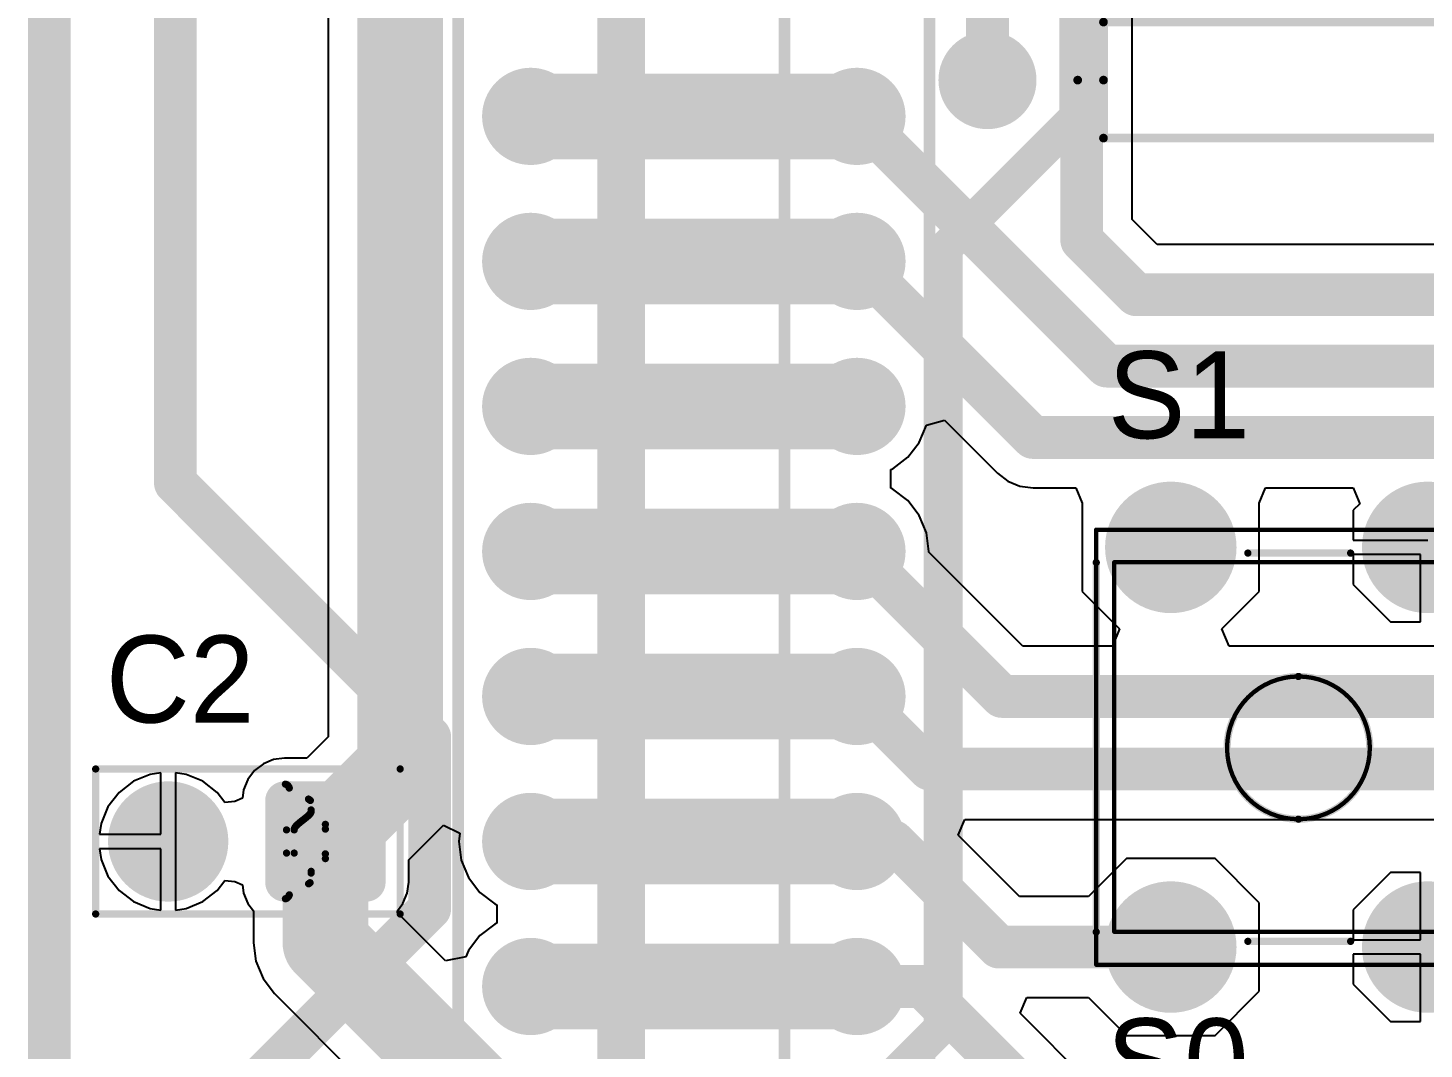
# Model space of a CAD drawing. Header units: millimetres. Extents: x 40 to 159, y 68 to 176.
# Drawn here: x 80.22 to 104.68, y 106.22 to 124.1 of the extents above; entities that cross this region are included whole.
import ezdxf

# ---------------------------------------------------------------- set-up
doc = ezdxf.new("R2010")
doc.units = ezdxf.units.MM
for name, color, linetype in [('BottomLayer', 5, 'Continuous'), ('BottomSolder', 6, 'Continuous'), ('Mechanical13', 56, 'Continuous'), ('Mechanical15', 56, 'Continuous'), ('MultiLayer', 9, 'Continuous'), ('PadHoleLayer', 156, 'Continuous'), ('TopLayer', 1, 'Continuous'), ('TopOverlay', 2, 'Continuous'), ('TopSolder', 216, 'Continuous')]:
    doc.layers.add(name, color=color, linetype=linetype)

# ---------------------------------------------------------------- blocks, each defined once
blk = doc.blocks.new('RESTH_AXIAL_0_4_3')
at = {"layer": 'BottomLayer', "const_width": 0.75699874}
for points in [[(-5.45850064, 0, 1), (-4.70149936, 0, 1)], [(4.70149936, 0, 1), (5.45850064, 0, 1)]]:
    blk.add_lwpolyline(points, format="xyb", close=True, dxfattribs=at)
at = {"layer": 'BottomSolder', "const_width": 0.8585987399999999}
for points in [[(-5.509300639999999, 0, 1), (-4.65069936, 0, 1)], [(4.65069936, 0, 1), (5.509300639999999, 0, 1)]]:
    blk.add_lwpolyline(points, format="xyb", close=True, dxfattribs=at)
at = {"layer": 'MultiLayer', "const_width": 0.75699874}
for points in [[(-5.45850064, 0, 1), (-4.70149936, 0, 1)], [(4.70149936, 0, 1), (5.45850064, 0, 1)]]:
    blk.add_lwpolyline(points, format="xyb", close=True, dxfattribs=at)
at = {"layer": 'PadHoleLayer', "const_width": 0.4572}
for points in [[(-5.308599999999999, 0, 1), (-4.8514, 0, 1)], [(4.8514, 0, 1), (5.308599999999999, 0, 1)]]:
    blk.add_lwpolyline(points, format="xyb", close=True, dxfattribs=at)
at = {"layer": 'TopLayer', "const_width": 0.75699874}
for points in [[(-5.45850064, 0, 1), (-4.70149936, 0, 1)], [(4.70149936, 0, 1), (5.45850064, 0, 1)]]:
    blk.add_lwpolyline(points, format="xyb", close=True, dxfattribs=at)
at = {"layer": 'TopOverlay', "const_width": 0.1524}
for points in [[(-3.048, 1.016), (3.048, 1.016)], [(-3.048, -1.016), (-3.048, 1.016)], [(3.048, -1.016), (3.048, 1.016)], [(-3.50000062, 0), (-3.048, 0)], [(3.048, 0), (3.50000062, 0)], [(-3.048, -1.016), (3.048, -1.016)]]:
    blk.add_lwpolyline(points, dxfattribs=at)
at = {"layer": 'TopOverlay', "const_width": 0.0762}
for points in [[(-3.0861, 1.016, 1), (-3.0099, 1.016, 1)], [(-3.0861, 1.016, 1), (-3.0099, 1.016, 1)], [(3.0099, 1.016, 1), (3.0861, 1.016, 1)], [(3.0099, 1.016, 1), (3.0861, 1.016, 1)], [(-3.53810062, 0, 1), (-3.46190062, 0, 1)], [(-3.0861, 0, 1), (-3.0099, 0, 1)], [(3.0099, 0, 1), (3.0861, 0, 1)], [(3.46190062, 0, 1), (3.53810062, 0, 1)], [(-3.0861, -1.016, 1), (-3.0099, -1.016, 1)], [(-3.0861, -1.016, 1), (-3.0099, -1.016, 1)], [(3.0099, -1.016, 1), (3.0861, -1.016, 1)], [(3.0099, -1.016, 1), (3.0861, -1.016, 1)]]:
    blk.add_lwpolyline(points, format="xyb", close=True, dxfattribs=at)
at = {"layer": 'TopSolder', "const_width": 0.8585987399999999}
for points in [[(-5.509300639999999, 0, 1), (-4.65069936, 0, 1)], [(4.65069936, 0, 1), (5.509300639999999, 0, 1)]]:
    blk.add_lwpolyline(points, format="xyb", close=True, dxfattribs=at)
blk = doc.blocks.new('STM32F051C6B_______B_____8')
at = {"layer": 'BottomLayer', "const_width": 0.7499985}
for points in [[(-38.47500051999999, 0, 1), (-37.72499948, 0, 1)], [(-35.93500052, 0, 1), (-35.18499947999999, 0, 1)], [(-33.39500052, 0, 1), (-32.64499948, 0, 1)], [(-30.85500052, 0, 1), (-30.10499948, 0, 1)], [(-28.31500052, 0, 1), (-27.56499948, 0, 1)], [(-25.77500052, 0, 1), (-25.02499948, 0, 1)], [(-23.23500052, 0, 1), (-22.48499948, 0, 1)]]:
    blk.add_lwpolyline(points, format="xyb", close=True, dxfattribs=at)
at = {"layer": 'BottomSolder', "const_width": 0.8515984999999999}
for points in [[(-38.52580052, 0, 1), (-37.67419948, 0, 1)], [(-35.98580052, 0, 1), (-35.13419948, 0, 1)], [(-33.44580052, 0, 1), (-32.59419948, 0, 1)], [(-30.90580052, 0, 1), (-30.05419948, 0, 1)], [(-28.36580052, 0, 1), (-27.51419948, 0, 1)], [(-25.82580052, 0, 1), (-24.97419948, 0, 1)], [(-23.28580052, 0, 1), (-22.43419948, 0, 1)]]:
    blk.add_lwpolyline(points, format="xyb", close=True, dxfattribs=at)
at = {"layer": 'MultiLayer', "const_width": 0.7499985}
for points in [[(-38.47500051999999, 0, 1), (-37.72499948, 0, 1)], [(-35.93500052, 0, 1), (-35.18499947999999, 0, 1)], [(-33.39500052, 0, 1), (-32.64499948, 0, 1)], [(-30.85500052, 0, 1), (-30.10499948, 0, 1)], [(-28.31500052, 0, 1), (-27.56499948, 0, 1)], [(-25.77500052, 0, 1), (-25.02499948, 0, 1)], [(-23.23500052, 0, 1), (-22.48499948, 0, 1)]]:
    blk.add_lwpolyline(points, format="xyb", close=True, dxfattribs=at)
at = {"layer": 'PadHoleLayer', "const_width": 0.4499991}
for points in [[(-38.32500082, 0, 1), (-37.87499918, 0, 1)], [(-35.78500082, 0, 1), (-35.33499918, 0, 1)], [(-33.24500082, 0, 1), (-32.79499918, 0, 1)], [(-30.70500082, 0, 1), (-30.25499918, 0, 1)], [(-28.16500082, 0, 1), (-27.71499918, 0, 1)], [(-25.62500082, 0, 1), (-25.17499918, 0, 1)], [(-23.08500082, 0, 1), (-22.63499918, 0, 1)]]:
    blk.add_lwpolyline(points, format="xyb", close=True, dxfattribs=at)
at = {"layer": 'TopLayer', "const_width": 0.7499985}
for points in [[(-38.47500051999999, 0, 1), (-37.72499948, 0, 1)], [(-35.93500052, 0, 1), (-35.18499947999999, 0, 1)], [(-33.39500052, 0, 1), (-32.64499948, 0, 1)], [(-30.85500052, 0, 1), (-30.10499948, 0, 1)], [(-28.31500052, 0, 1), (-27.56499948, 0, 1)], [(-25.77500052, 0, 1), (-25.02499948, 0, 1)], [(-23.23500052, 0, 1), (-22.48499948, 0, 1)]]:
    blk.add_lwpolyline(points, format="xyb", close=True, dxfattribs=at)
at = {"layer": 'TopOverlay', "const_width": 0.1999996}
for points in [[(1.27, 1.27), (-59.69, 1.27)], [(-0.635, -1.27), (-59.69, -1.27)]]:
    blk.add_lwpolyline(points, dxfattribs=at)
at = {"layer": 'TopSolder', "const_width": 0.8515984999999999}
for points in [[(-38.52580052, 0, 1), (-37.67419948, 0, 1)], [(-35.98580052, 0, 1), (-35.13419948, 0, 1)], [(-33.44580052, 0, 1), (-32.59419948, 0, 1)], [(-30.90580052, 0, 1), (-30.05419948, 0, 1)], [(-28.36580052, 0, 1), (-27.51419948, 0, 1)], [(-25.82580052, 0, 1), (-24.97419948, 0, 1)], [(-23.28580052, 0, 1), (-22.43419948, 0, 1)]]:
    blk.add_lwpolyline(points, format="xyb", close=True, dxfattribs=at)
blk = doc.blocks.new('TACT_SWITCH_TS1170_10')
at = {"layer": 'BottomLayer', "const_width": 1.05000044}
for points in [[(-4.02500084, 2.25000058, 1), (-2.9750004, 2.25000058, 1)], [(2.9750004, 2.25000058, 1), (4.02500084, 2.25000058, 1)], [(-4.02500084, -2.25000058, 1), (-2.9750004, -2.25000058, 1)], [(2.9750004, -2.25000058, 1), (4.02500084, -2.25000058, 1)]]:
    blk.add_lwpolyline(points, format="xyb", close=True, dxfattribs=at)
at = {"layer": 'BottomSolder', "const_width": 1.15160044}
for points in [[(-4.075800839999999, 2.25000058, 1), (-2.9242004, 2.25000058, 1)], [(2.9242004, 2.25000058, 1), (4.075800839999999, 2.25000058, 1)], [(-4.075800839999999, -2.25000058, 1), (-2.9242004, -2.25000058, 1)], [(2.9242004, -2.25000058, 1), (4.075800839999999, -2.25000058, 1)]]:
    blk.add_lwpolyline(points, format="xyb", close=True, dxfattribs=at)
at = {"layer": 'Mechanical13', "const_width": 0.0762}
for points in [[(-3.24017894, -3.23974206), (-3.24017894, 3.23725794)], [(3.23221604, 3.23725794), (-3.24017894, 3.23725794)], [(3.23221604, -3.23974206), (3.23221604, 3.23725794)], [(3.23221604, -3.23974206), (-3.24017894, -3.23974206)]]:
    blk.add_lwpolyline(points, dxfattribs=at)
at = {"layer": 'Mechanical13'}
for points, const_width in [([(-3.25922894, 3.23725794, 1), (-3.22112894, 3.23725794, 1)], 0.0381), ([(-3.25922894, 3.23725794, 1), (-3.22112894, 3.23725794, 1)], 0.0381), ([(3.21316604, 3.23725794, 1), (3.25126604, 3.23725794, 1)], 0.0381), ([(3.21316604, 3.23725794, 1), (3.25126604, 3.23725794, 1)], 0.0381), ([(1.26103126, -0.01394206, 1), (-1.23898914, -0.01394206, 1)], 0.0762), ([(-1.25803914, -0.01394206, 1), (-1.21993914, -0.01394206, 1)], 0.0381), ([(1.24198126, -0.01394206, 1), (1.28008126, -0.01394206, 1)], 0.0381), ([(-3.25922894, -3.23974206, 1), (-3.22112894, -3.23974206, 1)], 0.0381), ([(-3.25922894, -3.23974206, 1), (-3.22112894, -3.23974206, 1)], 0.0381), ([(3.21316604, -3.23974206, 1), (3.25126604, -3.23974206, 1)], 0.0381), ([(3.21316604, -3.23974206, 1), (3.25126604, -3.23974206, 1)], 0.0381)]:
    blk.add_lwpolyline(points, format="xyb", close=True, dxfattribs=dict(at, const_width=const_width))
at = {"layer": 'Mechanical15', "const_width": 0.0762}
for points in [[(3.81, 3.556), (-3.81, 3.556)], [(-3.81, -3.556), (-3.81, 3.556)], [(3.81, -3.556), (3.81, 3.556)], [(3.81, -3.556), (-3.81, -3.556)]]:
    blk.add_lwpolyline(points, dxfattribs=at)
at = {"layer": 'Mechanical15', "const_width": 0.0381}
for points in [[(-3.82905, 3.556, 1), (-3.79095, 3.556, 1)], [(-3.82905, 3.556, 1), (-3.79095, 3.556, 1)], [(3.79095, 3.556, 1), (3.82905, 3.556, 1)], [(3.79095, 3.556, 1), (3.82905, 3.556, 1)], [(-3.82905, -3.556, 1), (-3.79095, -3.556, 1)], [(-3.82905, -3.556, 1), (-3.79095, -3.556, 1)], [(3.79095, -3.556, 1), (3.82905, -3.556, 1)], [(3.79095, -3.556, 1), (3.82905, -3.556, 1)]]:
    blk.add_lwpolyline(points, format="xyb", close=True, dxfattribs=at)
at = {"layer": 'MultiLayer', "const_width": 1.05000044}
for points in [[(-4.02500084, 2.25000058, 1), (-2.9750004, 2.25000058, 1)], [(2.9750004, 2.25000058, 1), (4.02500084, 2.25000058, 1)], [(-4.02500084, -2.25000058, 1), (-2.9750004, -2.25000058, 1)], [(2.9750004, -2.25000058, 1), (4.02500084, -2.25000058, 1)]]:
    blk.add_lwpolyline(points, format="xyb", close=True, dxfattribs=at)
at = {"layer": 'PadHoleLayer', "const_width": 0.4826}
for points in [[(-3.74130062, 2.25000058, 1), (-3.25870062, 2.25000058, 1)], [(3.25870062, 2.25000058, 1), (3.74130062, 2.25000058, 1)], [(-3.74130062, -2.25000058, 1), (-3.25870062, -2.25000058, 1)], [(3.25870062, -2.25000058, 1), (3.74130062, -2.25000058, 1)]]:
    blk.add_lwpolyline(points, format="xyb", close=True, dxfattribs=at)
at = {"layer": 'TopLayer', "const_width": 1.05000044}
for points in [[(-4.02500084, 2.25000058, 1), (-2.9750004, 2.25000058, 1)], [(2.9750004, 2.25000058, 1), (4.02500084, 2.25000058, 1)], [(-4.02500084, -2.25000058, 1), (-2.9750004, -2.25000058, 1)], [(2.9750004, -2.25000058, 1), (4.02500084, -2.25000058, 1)]]:
    blk.add_lwpolyline(points, format="xyb", close=True, dxfattribs=at)
at = {"layer": 'TopOverlay', "const_width": 0.127}
for points in [[(3.23912484, 3.556), (-3.24017894, 3.556)], [(-3.40000082, -0.90000074), (-3.40000082, 0.90000074)], [(3.40000082, -0.90000074), (3.40000082, 0.90000074)], [(3.23619876, -3.556), (-3.23619622, -3.556)]]:
    blk.add_lwpolyline(points, dxfattribs=at)
at = {"layer": 'TopOverlay'}
for points, const_width in [([(-3.27192894, 3.556, 1), (-3.20842894, 3.556, 1)], 0.0635), ([(3.20737484, 3.556, 1), (3.27087484, 3.556, 1)], 0.0635), ([(1.26103126, -0.01394206, 1), (-1.23898914, -0.01394206, 1)], 0.127), ([(-3.43175082, 0.90000074, 1), (-3.36825082, 0.90000074, 1)], 0.0635), ([(3.36825082, 0.90000074, 1), (3.43175082, 0.90000074, 1)], 0.0635), ([(-1.27073914, -0.01394206, 1), (-1.20723914, -0.01394206, 1)], 0.0635), ([(1.22928126, -0.01394206, 1), (1.29278126, -0.01394206, 1)], 0.0635), ([(-3.43175082, -0.90000074, 1), (-3.36825082, -0.90000074, 1)], 0.0635), ([(3.36825082, -0.90000074, 1), (3.43175082, -0.90000074, 1)], 0.0635), ([(-3.26794622, -3.556, 1), (-3.20444622, -3.556, 1)], 0.0635), ([(3.20444876, -3.556, 1), (3.26794876, -3.556, 1)], 0.0635)]:
    blk.add_lwpolyline(points, format="xyb", close=True, dxfattribs=dict(at, const_width=const_width))
at = {"layer": 'TopSolder', "const_width": 1.15160044}
for points in [[(-4.075800839999999, 2.25000058, 1), (-2.9242004, 2.25000058, 1)], [(2.9242004, 2.25000058, 1), (4.075800839999999, 2.25000058, 1)], [(-4.075800839999999, -2.25000058, 1), (-2.9242004, -2.25000058, 1)], [(2.9242004, -2.25000058, 1), (4.075800839999999, -2.25000058, 1)]]:
    blk.add_lwpolyline(points, format="xyb", close=True, dxfattribs=at)
blk = doc.blocks.new('HDR1X24_20')
at = {"layer": 'BottomLayer', "const_width": 0.7499985}
for points in [[(-38.47500051999999, 0, 1), (-37.72499948, 0, 1)], [(-35.93500052, 0, 1), (-35.18499947999999, 0, 1)], [(-33.39500052, 0, 1), (-32.64499948, 0, 1)], [(-30.85500052, 0, 1), (-30.10499948, 0, 1)], [(-28.31500052, 0, 1), (-27.56499948, 0, 1)], [(-25.77500052, 0, 1), (-25.02499948, 0, 1)], [(-23.23500052, 0, 1), (-22.48499948, 0, 1)]]:
    blk.add_lwpolyline(points, format="xyb", close=True, dxfattribs=at)
at = {"layer": 'BottomSolder', "const_width": 0.8515984999999999}
for points in [[(-38.52580052, 0, 1), (-37.67419948, 0, 1)], [(-35.98580052, 0, 1), (-35.13419948, 0, 1)], [(-33.44580052, 0, 1), (-32.59419948, 0, 1)], [(-30.90580052, 0, 1), (-30.05419948, 0, 1)], [(-28.36580052, 0, 1), (-27.51419948, 0, 1)], [(-25.82580052, 0, 1), (-24.97419948, 0, 1)], [(-23.28580052, 0, 1), (-22.43419948, 0, 1)]]:
    blk.add_lwpolyline(points, format="xyb", close=True, dxfattribs=at)
at = {"layer": 'MultiLayer', "const_width": 0.7499985}
for points in [[(-38.47500051999999, 0, 1), (-37.72499948, 0, 1)], [(-35.93500052, 0, 1), (-35.18499947999999, 0, 1)], [(-33.39500052, 0, 1), (-32.64499948, 0, 1)], [(-30.85500052, 0, 1), (-30.10499948, 0, 1)], [(-28.31500052, 0, 1), (-27.56499948, 0, 1)], [(-25.77500052, 0, 1), (-25.02499948, 0, 1)], [(-23.23500052, 0, 1), (-22.48499948, 0, 1)]]:
    blk.add_lwpolyline(points, format="xyb", close=True, dxfattribs=at)
at = {"layer": 'PadHoleLayer', "const_width": 0.4499991}
for points in [[(-38.32500082, 0, 1), (-37.87499918, 0, 1)], [(-35.78500082, 0, 1), (-35.33499918, 0, 1)], [(-33.24500082, 0, 1), (-32.79499918, 0, 1)], [(-30.70500082, 0, 1), (-30.25499918, 0, 1)], [(-28.16500082, 0, 1), (-27.71499918, 0, 1)], [(-25.62500082, 0, 1), (-25.17499918, 0, 1)], [(-23.08500082, 0, 1), (-22.63499918, 0, 1)]]:
    blk.add_lwpolyline(points, format="xyb", close=True, dxfattribs=at)
at = {"layer": 'TopLayer', "const_width": 0.7499985}
for points in [[(-38.47500051999999, 0, 1), (-37.72499948, 0, 1)], [(-35.93500052, 0, 1), (-35.18499947999999, 0, 1)], [(-33.39500052, 0, 1), (-32.64499948, 0, 1)], [(-30.85500052, 0, 1), (-30.10499948, 0, 1)], [(-28.31500052, 0, 1), (-27.56499948, 0, 1)], [(-25.77500052, 0, 1), (-25.02499948, 0, 1)], [(-23.23500052, 0, 1), (-22.48499948, 0, 1)]]:
    blk.add_lwpolyline(points, format="xyb", close=True, dxfattribs=at)
at = {"layer": 'TopOverlay', "const_width": 0.1999996}
for points in [[(1.27, 1.27), (-59.69, 1.27)], [(-0.635, -1.27), (-59.69, -1.27)]]:
    blk.add_lwpolyline(points, dxfattribs=at)
at = {"layer": 'TopSolder', "const_width": 0.8515984999999999}
for points in [[(-38.52580052, 0, 1), (-37.67419948, 0, 1)], [(-35.98580052, 0, 1), (-35.13419948, 0, 1)], [(-33.44580052, 0, 1), (-32.59419948, 0, 1)], [(-30.90580052, 0, 1), (-30.05419948, 0, 1)], [(-28.36580052, 0, 1), (-27.51419948, 0, 1)], [(-25.82580052, 0, 1), (-24.97419948, 0, 1)], [(-23.28580052, 0, 1), (-22.43419948, 0, 1)]]:
    blk.add_lwpolyline(points, format="xyb", close=True, dxfattribs=at)
blk = doc.blocks.new('CAPC500P450250X550_2_5___36')
at = {"layer": 'BottomLayer'}
for points, const_width in [([(-2.31743758, 0.714375, 1), (-2.07931258, 0.714375, 1)], 0.238125), ([(-0.8886875799999999, 0.714375, 1), (-0.65056258, 0.714375, 1)], 0.238125), ([(0.79375, 0, 1), (1.74625, 0, 1)], 0.9524999999999999), ([(-2.31743758, -0.714375, 1), (-2.07931258, -0.714375, 1)], 0.238125), ([(-0.8886875799999999, -0.714375, 1), (-0.65056258, -0.714375, 1)], 0.238125)]:
    blk.add_lwpolyline(points, format="xyb", close=True, dxfattribs=dict(at, const_width=const_width))
for points in [[(-2.19837508, -0.9524999999999999), (-0.76962508, -0.9524999999999999), (-2.19837508, 0.9524999999999999), (-0.76962508, 0.9524999999999999)], [(-2.43650008, -0.714375), (-0.5315000799999999, -0.714375), (-2.43650008, 0.714375), (-0.5315000799999999, 0.714375)]]:
    blk.add_solid(points, dxfattribs=at)
at = {"layer": 'BottomSolder'}
for points, const_width in [([(-2.36823758, 0.714375, 1), (-2.02851258, 0.714375, 1)], 0.339725), ([(-0.93948758, 0.714375, 1), (-0.5997625799999999, 0.714375, 1)], 0.339725), ([(0.74295, 0, 1), (1.79705, 0, 1)], 1.0541), ([(-2.36823758, -0.714375, 1), (-2.02851258, -0.714375, 1)], 0.339725), ([(-0.93948758, -0.714375, 1), (-0.5997625799999999, -0.714375, 1)], 0.339725)]:
    blk.add_lwpolyline(points, format="xyb", close=True, dxfattribs=dict(at, const_width=const_width))
for points in [[(-2.19837508, -1.0541), (-0.76962508, -1.0541), (-2.19837508, 1.0541), (-0.76962508, 1.0541)], [(-2.53810008, -0.714375), (-0.42990008, -0.714375), (-2.53810008, 0.714375), (-0.42990008, 0.714375)]]:
    blk.add_solid(points, dxfattribs=at)
at = {"layer": 'Mechanical13', "const_width": 0.127}
for points in [[(-1.23400058, 0.55294276, -0.414213562372877), (-0.7840014799999999, 1.00294186)], [(-0.85133434, 0.9353143599999999, -0.274245873398157), (-0.7839989399999999, 1.0029444)], [(-0.85133434, 0.9353143599999999, -0.0011013714079398), (-0.8030032199999999, 0.20294346)], [(-1.48367496, 0.21669248, -0.252245550670236), (-1.2155551, 0.7226147599999999)], [(-1.23400058, 0.5233542999999999, -0.0677458314306751), (-0.93726, 0.20294346)], [(-1.48400262, -0.2999994, -0.9999999999992556), (-1.48400262, 0.2999994)], [(-1.2204446, -0.7183881999999999, -0.2492023524404737), (-1.48400262, -0.21701252)], [(-0.85133434, -0.9353118199999999, -0.0167098621995728), (-0.8030057599999999, -0.20294346)], [(-0.7840014799999999, -1.00294186, -0.414213562372877), (-1.23400058, -0.55294276)], [(-0.7839989399999999, -1.0029444, -0.2774093149016558), (-0.85133434, -0.9353118199999999)]]:
    blk.add_lwpolyline(points, format="xyb", dxfattribs=at)
at = {"layer": 'Mechanical13', "const_width": 0.0635}
for points in [[(-0.8830843399999999, 0.9353143599999999, 1), (-0.8195843399999999, 0.9353143599999999, 1)], [(-0.8830843399999999, 0.9353143599999999, 1), (-0.8195843399999999, 0.9353143599999999, 1)], [(-0.81575148, 1.00294186, 1), (-0.75225148, 1.00294186, 1)], [(-0.81574894, 1.0029444, 1), (-0.75224894, 1.0029444, 1)], [(-1.2473051, 0.7226147599999999, 1), (-1.1838051, 0.7226147599999999, 1)], [(-1.2473051, 0.7226122199999999, 1), (-1.1838051, 0.7226122199999999, 1)], [(-1.24563886, 0.72372982, 1), (-1.18213886, 0.72372982, 1)], [(-1.24563886, 0.72372982, 1), (-1.18213886, 0.72372982, 1)], [(-1.22181366, 0.74098912, 1), (-1.15831366, 0.74098912, 1)], [(-1.26575058, 0.55294276, 1), (-1.20225058, 0.55294276, 1)], [(-1.26575058, 0.55294276, 1), (-1.20225058, 0.55294276, 1)], [(-1.26575058, 0.5233542999999999, 1), (-1.20225058, 0.5233542999999999, 1)], [(-1.51575262, 0.2999994, 1), (-1.45225262, 0.2999994, 1)], [(-1.5154275, 0.21669248, 1), (-1.4519275, 0.21669248, 1)], [(-1.51542496, 0.21669248, 1), (-1.45192496, 0.21669248, 1)], [(-0.9690099999999999, 0.20294346, 1), (-0.9055099999999999, 0.20294346, 1)], [(-0.9690099999999999, 0.20294346, 1), (-0.9055099999999999, 0.20294346, 1)], [(-0.83475322, 0.20294346, 1), (-0.77125322, 0.20294346, 1)], [(-0.83475322, 0.20294346, 1), (-0.77125322, 0.20294346, 1)], [(-1.51575262, -0.21701252, 1), (-1.45225262, -0.21701252, 1)], [(-1.51575262, -0.21701252, 1), (-1.45225262, -0.21701252, 1)], [(-1.51575262, -0.2999994, 1), (-1.45225262, -0.2999994, 1)], [(-1.02207314, -0.29244798, 1), (-0.9585731399999999, -0.29244798, 1)], [(-1.02207314, -0.29244798, 1), (-0.9585731399999999, -0.29244798, 1)], [(-1.01035104, -0.28083002, 1), (-0.94685104, -0.28083002, 1)], [(-1.01035104, -0.28083002, 1), (-0.94685104, -0.28083002, 1)], [(-0.9988931, -0.2682494, 1), (-0.9353931, -0.2682494, 1)], [(-0.9988931, -0.2682494, 1), (-0.9353931, -0.2682494, 1)], [(-0.98787204, -0.25413462, 1), (-0.92437204, -0.25413462, 1)], [(-0.98787204, -0.25413462, 1), (-0.92437204, -0.25413462, 1)], [(-0.9780549399999999, -0.23796498, 1), (-0.9145549399999999, -0.23796498, 1)], [(-0.9780549399999999, -0.23796498, 1), (-0.9145549399999999, -0.23796498, 1)], [(-0.9739249, -0.22862794, 1), (-0.9104249, -0.22862794, 1)], [(-0.9739249, -0.22862794, 1), (-0.9104249, -0.22862794, 1)], [(-0.97080578, -0.21841206, 1), (-0.90730578, -0.21841206, 1)], [(-0.97080578, -0.21841206, 1), (-0.90730578, -0.21841206, 1)], [(-0.9694799, -0.21084286, 1), (-0.9059799, -0.21084286, 1)], [(-0.9694799, -0.21084286, 1), (-0.9059799, -0.21084286, 1)], [(-0.9690099999999999, -0.20294346, 1), (-0.9055099999999999, -0.20294346, 1)], [(-0.9690099999999999, -0.20294346, 1), (-0.9055099999999999, -0.20294346, 1)], [(-0.83475576, -0.20294346, 1), (-0.77125576, -0.20294346, 1)], [(-0.83475322, -0.20294346, 1), (-0.77125322, -0.20294346, 1)], [(-1.26575058, -0.5233542999999999, 1), (-1.20225058, -0.5233542999999999, 1)], [(-1.26326392, -0.51104546, 1), (-1.19976392, -0.51104546, 1)], [(-1.26326392, -0.51104546, 1), (-1.19976392, -0.51104546, 1)], [(-1.25581156, -0.49666144, 1), (-1.19231156, -0.49666144, 1)], [(-1.25581156, -0.49666144, 1), (-1.19231156, -0.49666144, 1)], [(-1.2432411, -0.4799965, 1), (-1.1797411, -0.4799965, 1)], [(-1.2432411, -0.4799965, 1), (-1.1797411, -0.4799965, 1)], [(-1.22572526, -0.46127924, 1), (-1.16222526, -0.46127924, 1)], [(-1.22572526, -0.46127924, 1), (-1.16222526, -0.46127924, 1)], [(-1.201801, -0.43909742, 1), (-1.138301, -0.43909742, 1)], [(-1.201801, -0.43909742, 1), (-1.138301, -0.43909742, 1)], [(-1.17268498, -0.41456864, 1), (-1.10918498, -0.41456864, 1)], [(-1.17268498, -0.41456864, 1), (-1.10918498, -0.41456864, 1)], [(-1.13815114, -0.38712648, 1), (-1.07465114, -0.38712648, 1)], [(-1.13815114, -0.38712648, 1), (-1.07465114, -0.38712648, 1)], [(-1.0990961, -0.35676586, 1), (-1.0355961, -0.35676586, 1)], [(-1.0990961, -0.35676586, 1), (-1.0355961, -0.35676586, 1)], [(-1.06151934, -0.32687514, 1), (-0.9980193399999999, -0.32687514, 1)], [(-1.06151934, -0.32687514, 1), (-0.9980193399999999, -0.32687514, 1)], [(-1.26575058, -0.55294276, 1), (-1.20225058, -0.55294276, 1)], [(-1.26575058, -0.55294276, 1), (-1.20225058, -0.55294276, 1)], [(-1.2521946, -0.7183881999999999, 1), (-1.1886946, -0.7183881999999999, 1)], [(-1.2475845, -0.72251316, 1), (-1.1840845, -0.72251316, 1)], [(-1.24077476, -0.7271283399999999, 1), (-1.17727476, -0.7271283399999999, 1)], [(-1.24077476, -0.7271283399999999, 1), (-1.17727476, -0.7271283399999999, 1)], [(-1.22040904, -0.7421498999999999, 1), (-1.15690904, -0.7421498999999999, 1)], [(-0.8830843399999999, -0.9353118199999999, 1), (-0.8195843399999999, -0.9353118199999999, 1)], [(-0.8830843399999999, -0.9353118199999999, 1), (-0.8195843399999999, -0.9353118199999999, 1)], [(-0.81575148, -1.00294186, 1), (-0.75225148, -1.00294186, 1)], [(-0.81574894, -1.0029444, 1), (-0.75224894, -1.0029444, 1)]]:
    blk.add_lwpolyline(points, format="xyb", close=True, dxfattribs=at)
at = {"layer": 'Mechanical13', "const_width": 0.127}
for points in [[(-1.21388886, 0.72372982), (-1.2155551, 0.7226122199999999)], [(-1.19006366, 0.74098912), (-1.21388886, 0.72372982)], [(-1.23400058, 0.55294276), (-1.23400058, -0.55294276)], [(-1.4836775, 0.21669248), (-1.48400262, -0.21701252)], [(-0.93726, 0.20294346), (-0.93726, -0.20294346)], [(-0.8030032199999999, 0.20294346), (-0.8030032199999999, -0.20294346)], [(-0.99032314, -0.29244798), (-1.02976934, -0.32687514)], [(-0.9786010399999999, -0.28083002), (-0.99032314, -0.29244798)], [(-0.9671430999999999, -0.2682494), (-0.9786010399999999, -0.28083002)], [(-0.9561220399999999, -0.25413462), (-0.9671430999999999, -0.2682494)], [(-0.94630494, -0.23796498), (-0.9561220399999999, -0.25413462)], [(-0.9421748999999999, -0.22862794), (-0.94630494, -0.23796498)], [(-0.9390557799999999, -0.21841206), (-0.9421748999999999, -0.22862794)], [(-0.9377298999999999, -0.21084286), (-0.9390557799999999, -0.21841206)], [(-0.93726, -0.20294346), (-0.9377298999999999, -0.21084286)], [(-1.23151392, -0.51104546), (-1.23400058, -0.5233542999999999)], [(-1.22406156, -0.49666144), (-1.23151392, -0.51104546)], [(-1.2114911, -0.4799965), (-1.22406156, -0.49666144)], [(-1.19397526, -0.46127924), (-1.2114911, -0.4799965)], [(-1.170051, -0.43909742), (-1.19397526, -0.46127924)], [(-1.14093498, -0.41456864), (-1.170051, -0.43909742)], [(-1.10640114, -0.38712648), (-1.14093498, -0.41456864)], [(-1.0673461, -0.35676586), (-1.10640114, -0.38712648)], [(-1.02976934, -0.32687514), (-1.0673461, -0.35676586)], [(-1.20902476, -0.7271283399999999), (-1.2158345, -0.72251316)], [(-1.18865904, -0.7421498999999999), (-1.20902476, -0.7271283399999999)]]:
    blk.add_lwpolyline(points, dxfattribs=at)
at = {"layer": 'MultiLayer'}
for points, const_width in [([(-2.31743758, 0.714375, 1), (-2.07931258, 0.714375, 1)], 0.238125), ([(-0.8886875799999999, 0.714375, 1), (-0.65056258, 0.714375, 1)], 0.238125), ([(0.79375, 0, 1), (1.74625, 0, 1)], 0.9524999999999999), ([(-2.31743758, -0.714375, 1), (-2.07931258, -0.714375, 1)], 0.238125), ([(-0.8886875799999999, -0.714375, 1), (-0.65056258, -0.714375, 1)], 0.238125)]:
    blk.add_lwpolyline(points, format="xyb", close=True, dxfattribs=dict(at, const_width=const_width))
for points in [[(-2.19837508, -0.9524999999999999), (-0.76962508, -0.9524999999999999), (-2.19837508, 0.9524999999999999), (-0.76962508, 0.9524999999999999)], [(-2.43650008, -0.714375), (-0.5315000799999999, -0.714375), (-2.43650008, 0.714375), (-0.5315000799999999, 0.714375)]]:
    blk.add_solid(points, dxfattribs=at)
at = {"layer": 'PadHoleLayer', "const_width": 0.3999992}
for points in [[(-1.68399968, 0, 1), (-1.28400048, 0, 1)], [(1.0700004, 0, 1), (1.4699996, 0, 1)]]:
    blk.add_lwpolyline(points, format="xyb", close=True, dxfattribs=at)
at = {"layer": 'TopLayer'}
for points, const_width in [([(-2.31743758, 0.714375, 1), (-2.07931258, 0.714375, 1)], 0.238125), ([(-0.8886875799999999, 0.714375, 1), (-0.65056258, 0.714375, 1)], 0.238125), ([(0.79375, 0, 1), (1.74625, 0, 1)], 0.9524999999999999), ([(-2.31743758, -0.714375, 1), (-2.07931258, -0.714375, 1)], 0.238125), ([(-0.8886875799999999, -0.714375, 1), (-0.65056258, -0.714375, 1)], 0.238125)]:
    blk.add_lwpolyline(points, format="xyb", close=True, dxfattribs=dict(at, const_width=const_width))
for points in [[(-2.19837508, -0.9524999999999999), (-0.76962508, -0.9524999999999999), (-2.19837508, 0.9524999999999999), (-0.76962508, 0.9524999999999999)], [(-2.43650008, -0.714375), (-0.5315000799999999, -0.714375), (-2.43650008, 0.714375), (-0.5315000799999999, 0.714375)]]:
    blk.add_solid(points, dxfattribs=at)
at = {"layer": 'TopOverlay', "const_width": 0.127}
for points in [[(-2.794, 1.27), (-2.794, -1.27)], [(2.54, 1.27), (-2.794, 1.27)], [(2.54, 1.27), (2.54, -1.27)], [(2.54, -1.27), (-2.794, -1.27)]]:
    blk.add_lwpolyline(points, dxfattribs=at)
at = {"layer": 'TopOverlay', "const_width": 0.0635}
for points in [[(-2.82575, 1.27, 1), (-2.76225, 1.27, 1)], [(-2.82575, 1.27, 1), (-2.76225, 1.27, 1)], [(2.50825, 1.27, 1), (2.57175, 1.27, 1)], [(2.50825, 1.27, 1), (2.57175, 1.27, 1)], [(-2.82575, -1.27, 1), (-2.76225, -1.27, 1)], [(-2.82575, -1.27, 1), (-2.76225, -1.27, 1)], [(2.50825, -1.27, 1), (2.57175, -1.27, 1)], [(2.50825, -1.27, 1), (2.57175, -1.27, 1)]]:
    blk.add_lwpolyline(points, format="xyb", close=True, dxfattribs=at)
at = {"layer": 'TopSolder'}
for points, const_width in [([(-2.36823758, 0.714375, 1), (-2.02851258, 0.714375, 1)], 0.339725), ([(-0.93948758, 0.714375, 1), (-0.5997625799999999, 0.714375, 1)], 0.339725), ([(0.74295, 0, 1), (1.79705, 0, 1)], 1.0541), ([(-2.36823758, -0.714375, 1), (-2.02851258, -0.714375, 1)], 0.339725), ([(-0.93948758, -0.714375, 1), (-0.5997625799999999, -0.714375, 1)], 0.339725)]:
    blk.add_lwpolyline(points, format="xyb", close=True, dxfattribs=dict(at, const_width=const_width))
for points in [[(-2.19837508, -1.0541), (-0.76962508, -1.0541), (-2.19837508, 1.0541), (-0.76962508, 1.0541)], [(-2.53810008, -0.714375), (-0.42990008, -0.714375), (-2.53810008, 0.714375), (-0.42990008, 0.714375)]]:
    blk.add_solid(points, dxfattribs=at)

msp = doc.modelspace()

# ---------------------------------------------------------------- linework, layer by layer
at = {"layer": 'BottomLayer'}
for p, q in [((85.48021512, 140.87742716), (85.48021512, 111.68723408)), ((99.56155093999999, 120.75133076), (99.56155093999999, 126.238)), ((99.9993301, 120.3135516), (99.56155093999999, 120.75133076)), ((106.0649644, 120.3135516), (99.9993301, 120.3135516)), ((95.83387234, 116.84460756), (95.95982586, 117.14868112)), ((95.95982586, 117.14868112), (96.27379017999999, 117.23509446)), ((96.27379017999999, 117.23509446), (97.20194174, 116.3069429)), ((95.63350951999999, 116.58349048), (95.83387234, 116.84460756)), ((95.37239244, 116.38312766), (95.63350951999999, 116.58349048)), ((95.33432545999999, 116.36735934), (95.37239244, 116.38312766)), ((95.33432545999999, 116.04264066), (95.33432545999999, 116.36735934)), ((97.20194174, 116.3069429), (97.38472521999999, 116.16668664)), ((97.38472521999999, 116.16668664), (97.59757721999999, 116.0785207)), ((95.37239244, 116.02687234), (95.33432545999999, 116.04264066)), ((95.63350951999999, 115.82650952), (95.37239244, 116.02687234)), ((97.59757721999999, 116.0785207), (97.82599941999999, 116.04844964)), ((97.82599941999999, 116.04844964), (98.57821788, 116.04844964)), ((98.57821788, 116.04844964), (98.68899997999999, 115.7809978)), ((101.78899886, 115.7809978), (101.89978096, 116.04844964)), ((101.89978096, 116.04844964), (103.43347868, 116.04844964)), ((103.43347868, 116.04844964), (103.54828414, 115.77128484)), ((95.83387234, 115.56539244), (95.63350951999999, 115.82650952)), ((98.68899997999999, 115.7809978), (98.68899997999999, 114.2310009)), ((101.78899886, 114.2310009), (101.78899886, 115.7809978)), ((103.54828414, 115.77128484), (103.43500014, 115.65800084)), ((95.95982586, 115.26131634), (95.83387234, 115.56539244)), ((103.43500014, 115.65800084), (103.43500014, 115.13300062)), ((96.00278488, 114.935), (95.95982586, 115.26131634)), ((103.43500014, 115.13300062), (104.73900058, 115.13300062)), ((96.00131168, 114.92380622), (96.00278488, 114.935)), ((97.64756695999999, 113.27755094), (96.00131168, 114.92380622)), ((104.61200058, 114.87900062), (103.43500014, 114.87900062)), ((103.43500014, 114.87900062), (103.43500014, 114.3540004)), ((104.61200058, 113.70200018), (104.61200058, 114.87900062)), ((98.68899997999999, 114.2310009), (99.34245054, 113.57755034)), ((101.1355483, 113.57755034), (101.78899886, 114.2310009)), ((103.43500014, 114.3540004), (104.08700036, 113.70200018)), ((99.34245054, 113.57755034), (99.21818612, 113.27755094)), ((101.25981272, 113.27755094), (101.1355483, 113.57755034)), ((104.08700036, 113.70200018), (104.61200058, 113.70200018)), ((99.21818612, 113.27755094), (97.64756695999999, 113.27755094)), ((106.7435, 113.27755094), (101.25981272, 113.27755094)), ((85.48021512, 111.68723408), (85.10685036, 111.31386932)), ((84.5239356, 111.28850234), (84.34437792, 111.21412606)), ((84.71662508, 111.31386932), (84.5239356, 111.28850234)), ((85.10685036, 111.31386932), (84.71662508, 111.31386932)), ((82.36204, 111.03044596), (82.06854299999999, 110.90887648)), ((82.55, 111.05519064), (82.36204, 111.03044596)), ((82.55, 109.982), (82.55, 111.05519064)), ((82.99195999999999, 111.03044596), (82.804, 111.05519064)), ((82.804, 111.05519064), (82.804, 109.855)), ((83.285457, 110.90887648), (82.99195999999999, 111.03044596)), ((84.19018722, 111.09581286), (84.07187402, 110.94162216)), ((84.34437792, 111.21412606), (84.19018722, 111.09581286)), ((82.06854299999999, 110.90887648), (81.81651404, 110.71548596)), ((83.53748596, 110.71548596), (83.285457, 110.90887648)), ((84.07187402, 110.94162216), (83.99749774, 110.76206448)), ((81.81651404, 110.71548596), (81.62312352, 110.463457)), ((83.67213136, 110.54001514), (83.53748596, 110.71548596)), ((83.84464308, 110.55689852), (83.67213136, 110.54001514)), ((83.97783306, 110.61268454), (83.84464308, 110.55689852)), ((83.99749774, 110.76206448), (83.97783306, 110.61268454)), ((81.62312352, 110.463457), (81.50155404, 110.16996)), ((81.50155404, 110.16996), (81.47680935999999, 109.982)), ((86.8898694, 109.53085028), (87.50146837999999, 110.14244926)), ((87.50146837999999, 110.14244926), (87.78561056, 110.00232762)), ((96.5148311, 109.96528426), (96.62963656, 110.24244906)), ((96.62963656, 110.24244906), (105.81666924, 110.24244906)), ((81.47680935999999, 109.982), (82.55, 109.982)), ((82.804, 109.855), (82.804, 108.65480936)), ((87.78561056, 110.00232762), (87.76621512, 109.855)), ((87.76621512, 109.855), (87.80917414, 109.52868366)), ((97.59156503999999, 108.88855032), (96.5148311, 109.96528426)), ((82.55, 109.728), (81.47680935999999, 109.728)), ((81.47680935999999, 109.728), (81.50155404, 109.54004)), ((82.55, 108.65480936), (82.55, 109.728)), ((81.50155404, 109.54004), (81.62312352, 109.246543)), ((86.8898694, 109.140625), (86.8898694, 109.53085028)), ((87.80917414, 109.52868366), (87.93512765999999, 109.22460756)), ((99.46399969999999, 109.55599882), (98.7965512, 108.88855032)), ((101.01399914, 109.55599882), (99.46399969999999, 109.55599882)), ((101.78899886, 108.7809991), (101.01399914, 109.55599882)), ((81.62312352, 109.246543), (81.81651404, 108.99451404)), ((83.53748596, 108.99451404), (83.67213136, 109.16998486)), ((83.67213136, 109.16998486), (83.84464308, 109.15310148)), ((83.84464308, 109.15310148), (83.97783306, 109.09731546)), ((83.97783306, 109.09731546), (83.99749774, 108.94793552)), ((86.86450242, 108.94793552), (86.8898694, 109.140625)), ((87.93512765999999, 109.22460756), (88.13549048, 108.96349048)), ((104.08700036, 109.30999982), (103.43500014, 108.6579996)), ((104.61200058, 109.30999982), (104.08700036, 109.30999982)), ((104.61200058, 108.13299938), (104.61200058, 109.30999982)), ((81.81651404, 108.99451404), (82.06854299999999, 108.80112352)), ((83.285457, 108.80112352), (83.53748596, 108.99451404)), ((83.99749774, 108.94793552), (84.07187402, 108.76837784)), ((86.79012614, 108.76837784), (86.86450242, 108.94793552)), ((88.13549048, 108.96349048), (88.39660755999999, 108.76312766)), ((98.7965512, 108.88855032), (97.59156503999999, 108.88855032)), ((82.06854299999999, 108.80112352), (82.36204, 108.67955404)), ((82.36204, 108.67955404), (82.55, 108.65480936)), ((82.804, 108.65480936), (82.99195999999999, 108.67955404)), ((82.99195999999999, 108.67955404), (83.285457, 108.80112352)), ((84.07187402, 108.76837784), (84.1702152, 108.64021452)), ((84.1702152, 108.64021452), (84.1702152, 108.08257276)), ((86.69178495999999, 108.64021452), (86.79012614, 108.76837784)), ((86.69178495999999, 108.60480692), (86.69178495999999, 108.64021452)), ((87.53448838, 107.7621035), (86.69178495999999, 108.60480692)), ((88.39660755999999, 108.76312766), (88.43467453999999, 108.74735934)), ((88.43467453999999, 108.74735934), (88.43467453999999, 108.42264066)), ((101.78899886, 107.23099966), (101.78899886, 108.7809991)), ((103.43500014, 108.6579996), (103.43500014, 108.13299938)), ((88.39660755999999, 108.40687234), (88.13549048, 108.20650952)), ((88.43467453999999, 108.42264066), (88.39660755999999, 108.40687234)), ((88.13549048, 108.20650952), (87.93512765999999, 107.94539244)), ((103.43500014, 108.13299938), (104.61200058, 108.13299938)), ((84.1702152, 108.08257276), (84.21317422, 107.75625642)), ((87.93512765999999, 107.94539244), (87.88836372, 107.83249452)), ((104.61200058, 107.87899938), (103.43500014, 107.87899938)), ((103.43500014, 107.87899938), (103.43500014, 107.35399916)), ((104.61200058, 106.70199894), (104.61200058, 107.87899938)), ((84.21317422, 107.75625642), (84.33912774, 107.45218032)), ((87.88836372, 107.83249452), (87.53448838, 107.7621035)), ((84.33912774, 107.45218032), (84.53949055999999, 107.19106324)), ((84.53949055999999, 107.19106324), (87.84706331999999, 103.88349048)), ((97.60183171999999, 106.84628364), (97.71663717999999, 107.12344844)), ((97.71663717999999, 107.12344844), (98.7965512, 107.12344844)), ((98.7965512, 107.12344844), (99.46399969999999, 106.45599994)), ((101.01399914, 106.45599994), (101.78899886, 107.23099966)), ((103.43500014, 107.35399916), (104.08700036, 106.70199894)), ((99.5761153, 104.87200006), (97.60183171999999, 106.84628364)), ((104.08700036, 106.70199894), (104.61200058, 106.70199894)), ((99.46399969999999, 106.45599994), (101.01399914, 106.45599994))]:
    msp.add_line(p, q, dxfattribs=at)
for points, const_width in [([(86.741, 111.16499992), (86.741, 140.87742716)], 1.49999954), ([(98.67899999999999, 120.38576634), (98.67899999999999, 126.238)], 0.75000104), ([(97.02799999999999, 123.19), (97.02799999999999, 125.349)], 0.75000104), ([(89.027, 122.555), (94.74199999999999, 122.555)], 1.49999954), ([(94.74199999999999, 122.555), (99.11599937999999, 118.18100062)], 0.75000104), ([(89.027, 120.015), (94.74199999999999, 120.015)], 1.49999954), ([(98.67899999999999, 120.38576634), (99.63376568, 119.43100066)], 0.75000104), ([(94.74199999999999, 120.015), (97.82599941999999, 116.93100058)], 0.75000104), ([(99.63376568, 119.43100066), (106.66196854, 119.43100066)], 0.75000104), ([(99.11599937999999, 118.18100062), (106.14420224, 118.18100062)], 0.75000104), ([(89.027, 117.475), (94.74199999999999, 117.475)], 1.49999954), ([(97.82599941999999, 116.93100058), (105.62643594, 116.93100058)], 0.75000104), ([(89.027, 114.935), (94.74199999999999, 114.935)], 1.49999954), ([(95.12811556, 114.54888444), (95.1281181, 114.54888444)], 0.75000104), ([(95.1281181, 114.54888444), (97.28200254, 112.395)], 0.75000104), ([(89.027, 112.395), (94.74199999999999, 112.395)], 1.49999954), ([(94.74199999999999, 112.395), (96.012, 111.125)], 0.75000104), ([(97.28200254, 112.395), (106.7435, 112.395)], 0.75000104), ([(85.43100007999999, 109.855), (86.741, 111.16499992)], 1.49999954), ([(96.012, 111.125), (106.18223366, 111.125)], 0.75000104), ([(85.43100007999999, 108.08257276), (85.43100007999999, 109.855)], 1.49999954), ([(89.027, 109.855), (94.74199999999999, 109.855)], 1.49999954), ([(94.74199999999999, 109.855), (95.377, 109.855)], 0.75000104), ([(95.377, 109.855), (97.22600062, 108.00599938)], 0.75000104), ([(85.43100007999999, 108.08257276), (88.73857283999999, 104.775)], 1.49999954), ([(97.22600062, 108.00599938), (100.23899942, 108.00599938)], 0.75000104), ([(89.027, 107.315), (94.74199999999999, 107.315)], 1.49999954), ([(94.74199999999999, 107.315), (95.88499999999999, 107.315)], 0.75000104), ([(95.88499999999999, 107.315), (99.87799937999999, 103.32200062)], 0.75000104)]:
    msp.add_lwpolyline(points, dxfattribs=dict(at, const_width=const_width))
for points, const_width in [([(96.84049974, 123.19, 1), (97.21550026, 123.19, 1)], 0.37500052), ([(88.65199948, 122.555, 1), (89.40200052, 122.555, 1)], 0.7499985), ([(94.36699947999999, 122.555, 1), (95.11700051999999, 122.555, 1)], 0.7499985), ([(94.55449974, 122.555, 1), (94.92950026, 122.555, 1)], 0.37500052), ([(88.65199948, 120.015, 1), (89.40200052, 120.015, 1)], 0.7499985), ([(94.36699947999999, 120.015, 1), (95.11700051999999, 120.015, 1)], 0.7499985), ([(98.49149974, 120.38576634, 1), (98.86650026, 120.38576634, 1)], 0.37500052), ([(98.49149974, 120.38576634, 1), (98.86650026, 120.38576634, 1)], 0.37500052), ([(94.55449974, 120.015, 1), (94.92950026, 120.015, 1)], 0.37500052), ([(99.44626541999999, 119.43100066, 1), (99.82126593999999, 119.43100066, 1)], 0.37500052), ([(99.44626541999999, 119.43100066, 1), (99.82126593999999, 119.43100066, 1)], 0.37500052), ([(98.92849912, 118.18100062, 1), (99.30349964, 118.18100062, 1)], 0.37500052), ([(98.92849912, 118.18100062, 1), (99.30349964, 118.18100062, 1)], 0.37500052), ([(88.65199948, 117.475, 1), (89.40200052, 117.475, 1)], 0.7499985), ([(94.36699947999999, 117.475, 1), (95.11700051999999, 117.475, 1)], 0.7499985), ([(97.63849916, 116.93100058, 1), (98.01349968, 116.93100058, 1)], 0.37500052), ([(97.63849916, 116.93100058, 1), (98.01349968, 116.93100058, 1)], 0.37500052), ([(88.65199948, 114.935, 1), (89.40200052, 114.935, 1)], 0.7499985), ([(94.36699947999999, 114.935, 1), (95.11700051999999, 114.935, 1)], 0.7499985), ([(94.94061529999999, 114.54888444, 1), (95.31561581999999, 114.54888444, 1)], 0.37500052), ([(94.94061784, 114.54888444, 1), (95.31561835999999, 114.54888444, 1)], 0.37500052), ([(94.94061784, 114.54888444, 1), (95.31561835999999, 114.54888444, 1)], 0.37500052), ([(88.65199948, 112.395, 1), (89.40200052, 112.395, 1)], 0.7499985), ([(94.36699947999999, 112.395, 1), (95.11700051999999, 112.395, 1)], 0.7499985), ([(94.55449974, 112.395, 1), (94.92950026, 112.395, 1)], 0.37500052), ([(97.09450228, 112.395, 1), (97.4695028, 112.395, 1)], 0.37500052), ([(97.09450228, 112.395, 1), (97.4695028, 112.395, 1)], 0.37500052), ([(86.36599948, 111.16499992, 1), (87.11600052, 111.16499992, 1)], 0.7499985), ([(86.36599948, 111.16499992, 1), (87.11600052, 111.16499992, 1)], 0.7499985), ([(95.82449974, 111.125, 1), (96.19950026, 111.125, 1)], 0.37500052), ([(95.82449974, 111.125, 1), (96.19950026, 111.125, 1)], 0.37500052), ([(85.05599955999999, 109.855, 1), (85.80600059999999, 109.855, 1)], 0.7499985), ([(85.05599955999999, 109.855, 1), (85.80600059999999, 109.855, 1)], 0.7499985), ([(88.65199948, 109.855, 1), (89.40200052, 109.855, 1)], 0.7499985), ([(94.36699947999999, 109.855, 1), (95.11700051999999, 109.855, 1)], 0.7499985), ([(94.55449974, 109.855, 1), (94.92950026, 109.855, 1)], 0.37500052), ([(95.18949973999999, 109.855, 1), (95.56450025999999, 109.855, 1)], 0.37500052), ([(95.18949973999999, 109.855, 1), (95.56450025999999, 109.855, 1)], 0.37500052), ([(85.05599955999999, 108.08257276, 1), (85.80600059999999, 108.08257276, 1)], 0.7499985), ([(85.05599955999999, 108.08257276, 1), (85.80600059999999, 108.08257276, 1)], 0.7499985), ([(97.03850036, 108.00599938, 1), (97.41350088, 108.00599938, 1)], 0.37500052), ([(97.03850036, 108.00599938, 1), (97.41350088, 108.00599938, 1)], 0.37500052), ([(100.05149916, 108.00599938, 1), (100.42649968, 108.00599938, 1)], 0.37500052), ([(88.65199948, 107.315, 1), (89.40200052, 107.315, 1)], 0.7499985), ([(94.36699947999999, 107.315, 1), (95.11700051999999, 107.315, 1)], 0.7499985), ([(94.55449974, 107.315, 1), (94.92950026, 107.315, 1)], 0.37500052), ([(95.69749974, 107.315, 1), (96.07250026, 107.315, 1)], 0.37500052), ([(95.69749974, 107.315, 1), (96.07250026, 107.315, 1)], 0.37500052)]:
    msp.add_lwpolyline(points, format="xyb", close=True, dxfattribs=dict(at, const_width=const_width))
at = {"layer": 'TopLayer'}
for points, const_width in [([(82.804, 116.13699912), (82.804, 155.956)], 0.75000104), ([(90.65200055999999, 83.34256382), (90.65200055999999, 141.08309604)], 0.75000104), ([(80.59550048, 85.98402666), (80.59550048, 138.35459502)], 0.75000104), ([(98.58499968, 122.54507114), (98.58499968, 135.89)], 0.5999987999999999), ([(96.29199944, 120.2520709), (98.58499968, 122.54507114)], 0.5999987999999999), ([(96.29199944, 106.67296928), (96.29199944, 120.2520709)], 0.5999987999999999), ([(82.804, 116.13699912), (87.2584996, 111.68249952)], 0.75000104), ([(87.2584996, 108.67955404), (87.2584996, 111.68249952)], 0.75000104), ([(83.56599999999999, 104.98705444), (87.2584996, 108.67955404)], 0.75000104), ([(95.38403072, 105.76500056), (96.29199944, 106.67296928)], 0.5999987999999999)]:
    msp.add_lwpolyline(points, dxfattribs=dict(at, const_width=const_width))
for points, const_width in [([(98.43499998, 122.54507114, 1), (98.73499937999999, 122.54507114, 1)], 0.2999994), ([(98.43499998, 122.54507114, 1), (98.73499937999999, 122.54507114, 1)], 0.2999994), ([(96.14199973999999, 120.2520709, 1), (96.44199914, 120.2520709, 1)], 0.2999994), ([(96.14199973999999, 120.2520709, 1), (96.44199914, 120.2520709, 1)], 0.2999994), ([(82.61649974, 116.13699912, 1), (82.99150026, 116.13699912, 1)], 0.37500052), ([(82.61649974, 116.13699912, 1), (82.99150026, 116.13699912, 1)], 0.37500052), ([(87.07099934, 111.68249952, 1), (87.44599986, 111.68249952, 1)], 0.37500052), ([(87.07099934, 111.68249952, 1), (87.44599986, 111.68249952, 1)], 0.37500052), ([(87.07099934, 108.67955404, 1), (87.44599986, 108.67955404, 1)], 0.37500052), ([(87.07099934, 108.67955404, 1), (87.44599986, 108.67955404, 1)], 0.37500052), ([(96.14199973999999, 106.67296928, 1), (96.44199914, 106.67296928, 1)], 0.2999994), ([(96.14199973999999, 106.67296928, 1), (96.44199914, 106.67296928, 1)], 0.2999994)]:
    msp.add_lwpolyline(points, format="xyb", close=True, dxfattribs=dict(at, const_width=const_width))

# ---------------------------------------------------------------- block references
for name, p, rotation in [('STM32F051C6B_______B_____8', (89.027, 84.455), 270), ('HDR1X24_20', (94.74199999999999, 84.455), 270), ('RESTH_AXIAL_0_4_3', (102.108, 123.19), 360), ('TACT_SWITCH_TS1170_10', (102.489, 111.506), 270), ('CAPC500P450250X550_2_5___36', (83.94699999999999, 109.855), 180)]:
    msp.add_blockref(name, p, dxfattribs=dict(rotation=rotation))

# ---------------------------------------------------------------- texts
at = {"layer": 'TopOverlay'}
for s, p in [('S1', (99.13619999999999, 116.9162)), ('C2', (81.5848, 111.9378)), ('S0', (99.1108, 105.2322))]:
    msp.add_text(s, height=1.524, dxfattribs=at).set_placement(p)

doc.saveas('drawing.dxf')
